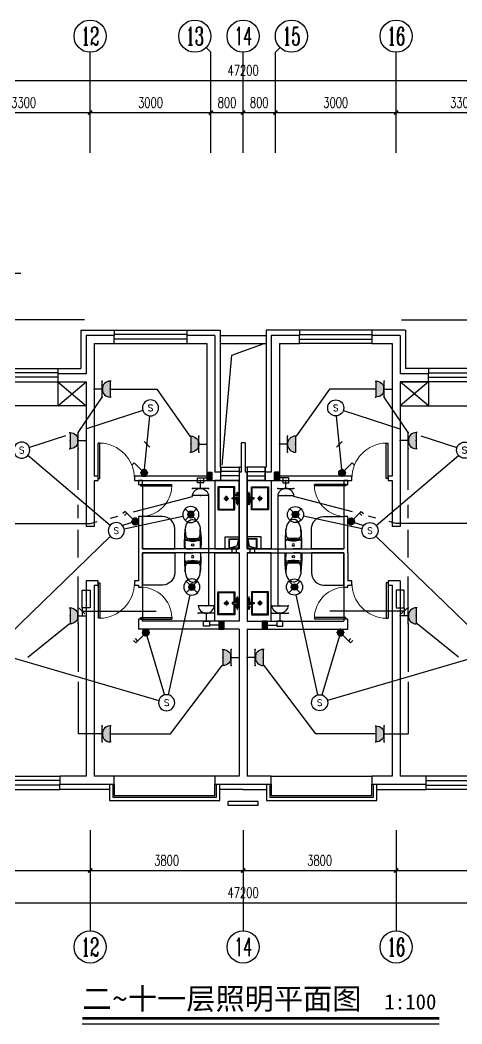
# Model space of a CAD drawing. Extents: x 4483878 to 4539156, y -49303 to -24364.
# Drawn here: x 4505798 to 4516772, y -49303 to -24364 of the extents above; entities that cross this region are included whole.
import ezdxf
from ezdxf.enums import TextEntityAlignment as Align

# ---------------------------------------------------------------- set-up
doc = ezdxf.new("R2010")
doc.units = 0
doc.header["$LTSCALE"] = 1000
doc.header["$MEASUREMENT"] = 0
for name, color, linetype in [('EQUIP-动力', 3, 'Continuous'), ('EQUIP-照明', 3, 'Continuous'), ('LAYER1', 4, 'Continuous'), ('LAYER2', 7, 'Continuous'), ('LVTRY', 7, 'Continuous'), ('SURFACE', 6, 'Continuous'), ('TEL_TEXT', 7, 'Continuous'), ('图层1', 7, 'Continuous'), ('图层7', 7, 'Continuous')]:
    doc.layers.add(name, color=color, linetype=linetype)
doc.styles.add('_TCH_AXIS', font='COMPLEX', dxfattribs={"bigfont": 'GBCBIG'})
doc.styles.add('_TCH_DIM_T3', font='SIMPLEX', dxfattribs={"width": 0.705882, "bigfont": 'GBCBIG'})
doc.styles.add('_TEL_ATTDEF', font='simplex.shx', dxfattribs={"width": 0.8, "height": 3, "bigfont": 'hztxt.shx'})
doc.styles.add('_TEL_DIM', font='SIMPLEX', dxfattribs={"width": 0.8, "height": 3.5, "bigfont": 'HZTXT'})
doc.styles.get("Standard").update_dxf_attribs({"font": 'gbenor.shx', "bigfont": 'gbcbig.shx'})
doc.styles.add('宋体1.0', font='')
doc.styles.get('宋体1.0').set_extended_font_data('SimSun')

# ---------------------------------------------------------------- blocks, each defined once
blk = doc.blocks.new('20190804-秦皇岛紫金湾$0$紫金湾户型平面08.02$0$rhedjrjedj')
at = {"layer": 'LVTRY'}
for p, q in [((36852, 108723, 0), (36881, 108743, 0)), ((36881, 108743, 0), (36918, 108756, 0)), ((36918, 108756, 0), (36942, 108758, 0)), ((36942, 108758, 0), (36988, 108749, 0)), ((36988, 108749, 0), (37025, 108728, 0)), ((36736, 108183, 0), (36755, 108497, 0)), ((36755, 108497, 0), (36762, 108552, 0)), ((36762, 108552, 0), (36789, 108637, 0)), ((36789, 108637, 0), (36817, 108684, 0)), ((36817, 108684, 0), (36852, 108723, 0)), ((37025, 108728, 0), (37059, 108694, 0)), ((37059, 108694, 0), (37091, 108644, 0)), ((37091, 108644, 0), (37113, 108587, 0)), ((37113, 108587, 0), (37125, 108529, 0)), ((37125, 108529, 0), (37128, 108503, 0)), ((37128, 108503, 0), (37137, 108422, 0)), ((37137, 108422, 0), (37146, 108285, 0)), ((37146, 108285, 0), (37148, 108175, 0)), ((36738, 108066, 0), (36736, 108183, 0)), ((36751, 108039, 0), (36738, 108066, 0)), ((36778, 108028, 0), (36751, 108039, 0)), ((37105, 108028, 0), (36778, 108028, 0)), ((36778, 108028, 0), (36942, 108028, 0)), ((37105, 108028, 0), (36942, 108028, 0)), ((37133, 108039, 0), (37105, 108028, 0)), ((37145, 108066, 0), (37133, 108039, 0)), ((37148, 108175, 0), (37145, 108066, 0)), ((37145, 108066, 0), (37145, 108066, 0))]:
    blk.add_line(p, q, dxfattribs=at)
blk.add_circle((36942, 108124, 0), 29.6, dxfattribs=at)
for centre, radius, start, end in [((41058, 108225, 0), 4312, 176.3006, 182.4712), ((37855, 108497, 0), 1100, 179.6519, 188.297), ((36028, 108497, 0), 1100, 351.703, 0.3481), ((32825, 108225, 0), 4312, 357.5288, 3.6994), ((36763, 108221, 0), 18.2, 73.3813, 156.4724), ((36770, 108246, 0), 24.1, 62.2033, 161.9404), ((36826, 108349, 0), 60, 190.4701, 264.6079), ((36918, 108822, 0), 602, 255.6185, 272.2533), ((36918, 108802, 0), 552, 255.6185, 272.4575), ((36950, 109661, 0), 1378, 264.6079, 269.6591), ((36933, 109661, 0), 1378, 270.3409, 275.3921), ((36965, 108802, 0), 552, 267.5425, 284.3815), ((36965, 108822, 0), 602, 267.7467, 284.3815), ((37057, 108349, 0), 60, 275.3921, 349.5299), ((37114, 108246, 0), 24.1, 18.0596, 117.7967), ((37120, 108221, 0), 18.2, 23.5276, 106.6187)]:
    blk.add_arc(centre, radius, start, end, dxfattribs=at)
blk = doc.blocks.new('20190804-秦皇岛紫金湾$0$紫金湾户型平面08.02$0$A$C7AA55481')
for points in [[(0, 0), (0, 350), (300, 350), (300, 0)], [(0, 0), (0, 250), (250, 250), (250, 0)], [(15, 15), (15, 235), (235, 235), (235, 15)]]:
    blk.add_lwpolyline(points, close=True)
blk.add_lwpolyline([(235, 15), (68, 54), (15, 235)])
blk = doc.blocks.new('YQB08132737')
at = {"layer": 'LVTRY'}
for p, q in [((-4, 147), (-4, 274)), ((-67, 211), (59, 211))]:
    blk.add_line(p, q, dxfattribs=at)
for points in [[(-63, 510), (-63, 459), (-118, 459), (-118, 510)], [(60, 510), (60, 459), (114, 459), (114, 510)], [(-160, 490), (-87, 490), (-87, 477), (-160, 477)], [(13, 354), (13, 496), (-16, 496), (-16, 354)], [(156, 490), (84, 490), (84, 477), (156, 477)]]:
    blk.add_lwpolyline(points, close=True, dxfattribs=at)
for points in [[(13, 449), (31, 449), (31, 519), (-35, 519), (-35, 449), (-16, 449)], [(13, 454), (26, 454), (26, 513), (-30, 513), (-30, 454), (-16, 454)], [(13, 421), (288, 421), (288, 0), (-288, 0), (-288, 421), (-16, 421)], [(13, 400), (266, 400), (266, 21), (-266, 21), (-266, 400), (-16, 400)]]:
    blk.add_lwpolyline(points, dxfattribs=at)
for centre, radius in [((-94, 483, 0), 6.49), ((-4, 211), 42.1), ((-1, 367), 8.4), ((90, 483, 0), 6.49), ((-4, 211), 23.7)]:
    blk.add_circle(centre, radius, dxfattribs=at)
blk = doc.blocks.new('_ArchTick')
at = {"color": 0, "linetype": 'ByBlock', "const_width": 0.4}
blk.add_lwpolyline([(-0.5, -0.5), (0.5, 0.5)], dxfattribs=at)
blk = doc.blocks.new('$equip$00001238')
for p, q in [((0.497, 0.95), (-0.497, 0.95)), ((0.5, 0.5), (-0.5, 0.5)), ((0, 0.5), (0, 0))]:
    blk.add_line(p, q)
blk.add_arc((0, 1), 0.5, 180, 0)
for p in [(0, 0.95), (-0.5, 0.5), (0, 0), (0.5, 0.5)]:
    blk.add_point(p)
at = {"flags": 9}
blk.add_attdef('A', (0, 0), '', height=0.00002, dxfattribs=at)
blk = doc.blocks.new('M')
at = {"layer": 'LAYER2', "color": 3}
for p, q in [((768307, 402424), (768307, 402544)), ((768307, 402544), (768457, 402544)), ((768457, 402544), (768457, 402424)), ((768457, 402424), (768307, 402424))]:
    blk.add_line(p, q, dxfattribs=at)
blk = doc.blocks.new('$equip$00001838')
blk.add_circle((0, 0), 0.5)
at = {"color": 7, "style": '_TEL_DIM'}
blk.add_attdef('$TEXT$', text='', height=0.4, dxfattribs=at).set_placement((0, 0), align=Align.MIDDLE_CENTER)
at = {"color": 7, "style": '_TEL_DIM', "flags": 1}
blk.add_attdef('A', text='', height=0.00002, dxfattribs=at).set_placement((0, 0), align=Align.MIDDLE_CENTER)
blk = doc.blocks.new('$equip$00001149')
for p, q in [((-0.354, 0.354), (0.354, -0.354)), ((0.354, 0.354), (-0.354, -0.354))]:
    blk.add_line(p, q)
for radius in [0.5, 0.2]:
    blk.add_circle((0, 0), radius)
for points in [[(-0.173, 0.1), (0.173, 0.1), (-0.2, 0), (0.2, 0)], [(-0.173, -0.1), (0.173, -0.1), (-0.2, 0), (0.2, 0)], [(-0.1, 0.173), (0.1, 0.173), (-0.173, 0.1), (0.173, 0.1)], [(0, 0.2), (0, 0.2), (-0.1, 0.173), (0.1, 0.173)], [(-0.1, -0.173), (0.1, -0.173), (-0.173, -0.1), (0.173, -0.1)], [(0, -0.2), (0, -0.2), (-0.1, -0.173), (0.1, -0.173)]]:
    blk.add_solid(points)
at = {"flags": 9}
blk.add_attdef('A', (0, 0), '', height=0.00002, dxfattribs=at)
blk = doc.blocks.new('$equip$00001962')
for p, q in [((0.147, 0.356), (0.625, 0.833)), ((0.625, 0.833), (0.766, 0.692))]:
    blk.add_line(p, q)
blk.add_circle((0, 0.208), 0.208)
for p in [(-0.208, 0.208), (0, 0.417), (0, 0), (0.208, 0.208)]:
    blk.add_point(p)
for points in [[(-0.18, 0.313), (0.18, 0.313), (-0.208, 0.208), (0.208, 0.208)], [(-0.18, 0.104), (0.18, 0.104), (-0.208, 0.208), (0.208, 0.208)], [(-0.104, 0.389), (0.104, 0.389), (-0.18, 0.313), (0.18, 0.313)], [(-0.104, 0.028), (0.104, 0.028), (-0.18, 0.104), (0.18, 0.104)], [(0, 0.417), (0, 0.417), (-0.104, 0.389), (0.104, 0.389)], [(0, 0), (0, 0), (-0.104, 0.028), (0.104, 0.028)]]:
    blk.add_solid(points)
at = {"layer": 'TEL_TEXT', "style": '_TEL_DIM', "flags": 1}
blk.add_attdef('A', text='', height=0.00002, dxfattribs=at).set_placement((0, 0), align=Align.MIDDLE_CENTER)
blk = doc.blocks.new('$equip$00001963')
for p, q in [((0.147, 0.356), (0.625, 0.833)), ((0.512, 0.72), (0.653, 0.579)), ((0.625, 0.833), (0.766, 0.692))]:
    blk.add_line(p, q)
blk.add_circle((0, 0.208), 0.208)
for p in [(-0.208, 0.208), (0, 0.417), (0, 0), (0.208, 0.208)]:
    blk.add_point(p)
for points in [[(-0.18, 0.313), (0.18, 0.313), (-0.208, 0.208), (0.208, 0.208)], [(-0.18, 0.104), (0.18, 0.104), (-0.208, 0.208), (0.208, 0.208)], [(-0.104, 0.389), (0.104, 0.389), (-0.18, 0.313), (0.18, 0.313)], [(-0.104, 0.028), (0.104, 0.028), (-0.18, 0.104), (0.18, 0.104)], [(0, 0.417), (0, 0.417), (-0.104, 0.389), (0.104, 0.389)], [(0, 0), (0, 0), (-0.104, 0.028), (0.104, 0.028)]]:
    blk.add_solid(points)
at = {"layer": 'TEL_TEXT', "style": '_TEL_DIM', "flags": 1}
blk.add_attdef('A', text='', height=0.00002, dxfattribs=at).set_placement((0, 0), align=Align.MIDDLE_CENTER)
blk = doc.blocks.new('$equip$00001237')
for p, q in [((-0.5, 1.05), (-0.5, 1)), ((-0.5, 1), (0.5, 1)), ((0.5, 1.05), (0.5, 1)), ((0.5, 0.5), (-0.5, 0.5)), ((0, 0.5), (0, 0))]:
    blk.add_line(p, q)
blk.add_arc((0, 1), 0.5, 180, 0)
for p in [(0, 1), (-0.5, 0.5), (0, 0), (0.5, 0.5)]:
    blk.add_point(p)
for points in [[(0.433, 0.75), (-0.433, 0.75), (0.5, 1), (-0.5, 1)], [(0.25, 0.567), (-0.25, 0.567), (0.433, 0.75), (-0.433, 0.75)], [(0, 0.5), (0, 0.5), (0.25, 0.567), (-0.25, 0.567)]]:
    blk.add_solid(points)
at = {"flags": 9}
blk.add_attdef('A', (0, 0), '', height=0.00002, dxfattribs=at)
blk = doc.blocks.new('$TCHSYS$WIN2D')
for p, q in [((-0.5, 0.5), (0.5, 0.5)), ((0.5, 0.1667), (-0.5, 0.1667)), ((0.5, -0.1667), (-0.5, -0.1667)), ((-0.5, -0.5), (0.5, -0.5))]:
    blk.add_line(p, q)
blk = doc.blocks.new('$TCHSYS$DOOR2D')
for p, q in [((0.45, 0.975), (0.5, 0.975)), ((0.45, 0), (0.45, 0.975)), ((0.5, 0), (0.5, 0.975)), ((0.5, 0), (0.45, 0))]:
    blk.add_line(p, q)
at = {"lineweight": 13}
blk.add_arc((0.475, 0), 0.975, 91.4693, 180, dxfattribs=at)
blk = doc.blocks.new('20190804-秦皇岛紫金湾$0$紫金湾户型平面08.02$0$$WINLIB2D$00000001')
at = {"color": 0}
for points in [[(-0.5, 0.5), (-0.5, -0.5)], [(-0.5, 0.5), (0.5, 0.5)], [(0.5, 0.167), (-0.5, 0.167)], [(0.5, -0.5), (0.5, 0.5)], [(0.5, -0.167), (-0.5, -0.167)], [(-0.5, -0.5), (0.5, -0.5)]]:
    blk.add_lwpolyline(points, dxfattribs=at)

msp = doc.modelspace()

# ---------------------------------------------------------------- hatches: boundary and pattern name
at = {"layer": '图层1'}
for points in [[(4510438, -35799), (4510558, -35799), (4510558, -35599), (4510438, -35599)], [(4512238, -35799), (4512118, -35799), (4512118, -35599), (4512238, -35599)], [(4510738, -39499), (4510858, -39499), (4510858, -39299), (4510738, -39299)], [(4511938, -39499), (4511818, -39499), (4511818, -39299), (4511938, -39299)]]:
    msp.add_hatch(color=7, dxfattribs=at).paths.add_polyline_path(points)

# ---------------------------------------------------------------- linework, layer by layer
at = {"color": 7}
for p, q in [((4507538, -27664), (4507538, -25164)), ((4510421, -25047), (4510538, -25164)), ((4510538, -27664), (4510538, -25164)), ((4511338, -27664), (4511338, -25164)), ((4512255, -25047), (4512138, -25164)), ((4512138, -27664), (4512138, -25164)), ((4515138, -27664), (4515138, -25164)), ((4487738, -25864), (4534938, -25864)), ((4507538, -27664), (4507538, -26414)), ((4507538, -27664), (4507538, -26414)), ((4510538, -27664), (4510538, -26414)), ((4510538, -27664), (4510538, -26414)), ((4511338, -27664), (4511338, -26414)), ((4511338, -27664), (4511338, -26414)), ((4512138, -27664), (4512138, -26414)), ((4512138, -27664), (4512138, -26414)), ((4515138, -27664), (4515138, -26414)), ((4515138, -27664), (4515138, -26414)), ((4504238, -26664), (4507538, -26664)), ((4507538, -26664), (4510538, -26664)), ((4510538, -26664), (4511338, -26664)), ((4511338, -26664), (4512138, -26664)), ((4512138, -26664), (4515138, -26664)), ((4515138, -26664), (4518438, -26664)), ((4508138, -32199), (4507438, -32199)), ((4507438, -32199), (4507438, -33149)), ((4507638, -32399), (4508138, -32399)), ((4507638, -32399), (4507638, -33249)), ((4508138, -32399), (4508138, -32199)), ((4510638, -32199), (4509938, -32199)), ((4509938, -32199), (4509938, -32399)), ((4509938, -32399), (4510438, -32399)), ((4510438, -32399), (4510438, -35699)), ((4510638, -32199), (4510638, -35599)), ((4510768, -32199), (4511908, -32199)), ((4510768, -32399), (4511908, -32399)), ((4512738, -32199), (4512038, -32199)), ((4512038, -32199), (4512038, -35599)), ((4512238, -32399), (4512738, -32399)), ((4512238, -32399), (4512238, -35699)), ((4512738, -32399), (4512738, -32199)), ((4515238, -32199), (4514538, -32199)), ((4514538, -32199), (4514538, -32399)), ((4514538, -32399), (4515038, -32399)), ((4515038, -32399), (4515038, -33249)), ((4515238, -32199), (4515238, -33149)), ((4507438, -33149), (4506738, -33149)), ((4506738, -33149), (4506738, -33349)), ((4515938, -33149), (4515238, -33149)), ((4515938, -33349), (4515938, -33149)), ((4506738, -33949), (4507438, -33349)), ((4506738, -33349), (4507438, -33949)), ((4506738, -33349), (4506738, -33949)), ((4506738, -33349), (4507438, -33349)), ((4507438, -33349), (4507438, -35699)), ((4507638, -33249), (4507638, -35699)), ((4515038, -33249), (4515038, -35699)), ((4515938, -33949), (4515238, -33349)), ((4515938, -33349), (4515238, -33949)), ((4515238, -33349), (4515938, -33349)), ((4515238, -33349), (4515238, -35699)), ((4515938, -33349), (4515938, -33949)), ((4511288, -34869), (4511288, -35599)), ((4511388, -34869), (4511288, -34869)), ((4511388, -34869), (4511388, -35599)), ((4510788, -35599), (4510638, -35599)), ((4510788, -35799), (4510788, -35599)), ((4511288, -35599), (4511238, -35599)), ((4511238, -35599), (4511238, -35799)), ((4511438, -35599), (4511388, -35599)), ((4511438, -35799), (4511438, -35599)), ((4512038, -35599), (4511888, -35599)), ((4511888, -35599), (4511888, -35799)), ((4507438, -35699), (4507438, -36949)), ((4507738, -35699), (4507638, -35699)), ((4507638, -35799), (4507738, -35799)), ((4507638, -35799), (4507638, -36949)), ((4507738, -35799), (4507738, -35699)), ((4510438, -35699), (4508638, -35699)), ((4508638, -35699), (4508638, -35799)), ((4508638, -35799), (4510538, -35799)), ((4508738, -35799), (4508738, -35899)), ((4508838, -35799), (4508738, -35799)), ((4508738, -35899), (4508838, -35899)), ((4508838, -35899), (4508838, -35799)), ((4508838, -35899), (4508838, -36699)), ((4510538, -35799), (4510788, -35799)), ((4511238, -35799), (4511238, -37499)), ((4511438, -35799), (4511438, -37499)), ((4511888, -35799), (4512138, -35799)), ((4512138, -35799), (4514038, -35799)), ((4514038, -35699), (4512238, -35699)), ((4513838, -35799), (4513838, -35899)), ((4513938, -35799), (4513838, -35799)), ((4513838, -35899), (4513838, -36699)), ((4513838, -35899), (4513938, -35899)), ((4513938, -35899), (4513938, -35799)), ((4514038, -35799), (4514038, -35699)), ((4515038, -35699), (4514938, -35699)), ((4514938, -35699), (4514938, -35799)), ((4514938, -35799), (4515038, -35799)), ((4515038, -35799), (4515038, -36949)), ((4515238, -35699), (4515238, -36949)), ((4508838, -36699), (4508738, -36699)), ((4508738, -36699), (4508738, -37599)), ((4508838, -37499), (4508838, -36699)), ((4513938, -36699), (4513838, -36699)), ((4513838, -36699), (4513838, -37499)), ((4513938, -37599), (4513938, -36699)), ((4507638, -36949), (4507438, -36949)), ((4515238, -36949), (4515038, -36949)), ((4508738, -37599), (4508738, -38299)), ((4511238, -37499), (4508838, -37499)), ((4511238, -37599), (4508838, -37599)), ((4508838, -37599), (4508838, -38399)), ((4511058, -37499), (4511058, -37599)), ((4511168, -37499), (4511168, -37599)), ((4511238, -37599), (4511238, -39299)), ((4511438, -37499), (4513838, -37499)), ((4511438, -37599), (4513838, -37599)), ((4511438, -37599), (4511438, -39299)), ((4511508, -37499), (4511508, -37599)), ((4511618, -37499), (4511618, -37599)), ((4513838, -37599), (4513838, -38399)), ((4513938, -37599), (4513938, -38299)), ((4507738, -38299), (4507438, -38299)), ((4507438, -38299), (4507438, -43149)), ((4507638, -38399), (4507738, -38399)), ((4507638, -38399), (4507638, -43149)), ((4507738, -38399), (4507738, -38299)), ((4508738, -38299), (4508638, -38299)), ((4508638, -38299), (4508638, -38399)), ((4508638, -38399), (4508738, -38399)), ((4508738, -38399), (4508738, -38449)), ((4508838, -38449), (4508838, -38399)), ((4513838, -38399), (4513838, -38449)), ((4514038, -38299), (4513938, -38299)), ((4513938, -38399), (4514038, -38399)), ((4513938, -38449), (4513938, -38399)), ((4514038, -38399), (4514038, -38299)), ((4515238, -38299), (4514938, -38299)), ((4514938, -38299), (4514938, -38399)), ((4514938, -38399), (4515038, -38399)), ((4515038, -38399), (4515038, -43149)), ((4515238, -38299), (4515238, -43149)), ((4508738, -38449), (4508838, -38449)), ((4508838, -38449), (4508838, -39249)), ((4513838, -38449), (4513838, -39249)), ((4513838, -38449), (4513938, -38449)), ((4508838, -39249), (4508738, -39249)), ((4508738, -39249), (4508738, -39499)), ((4508838, -39299), (4508838, -39249)), ((4511238, -39299), (4508838, -39299)), ((4511438, -39299), (4513838, -39299)), ((4513938, -39249), (4513838, -39249)), ((4513838, -39249), (4513838, -39299)), ((4513938, -39499), (4513938, -39249)), ((4511238, -39499), (4508738, -39499)), ((4511238, -39499), (4511238, -43149)), ((4511438, -39499), (4513938, -39499)), ((4511438, -39499), (4511438, -43149)), ((4507438, -43149), (4506788, -43149)), ((4506788, -43149), (4506788, -43349)), ((4506788, -43349), (4507538, -43349)), ((4507538, -43349), (4508138, -43349)), ((4508138, -43149), (4507638, -43149)), ((4508138, -43349), (4508138, -43149)), ((4510638, -43149), (4508138, -43149)), ((4511238, -43149), (4510638, -43149)), ((4510638, -43149), (4510638, -43349)), ((4510638, -43349), (4511338, -43349)), ((4511338, -43349), (4512038, -43349)), ((4512038, -43149), (4511438, -43149)), ((4512038, -43349), (4512038, -43149)), ((4512038, -43149), (4514538, -43149)), ((4515038, -43149), (4514538, -43149)), ((4514538, -43149), (4514538, -43349)), ((4514538, -43349), (4515138, -43349)), ((4515138, -43349), (4515888, -43349)), ((4515888, -43149), (4515238, -43149)), ((4515888, -43349), (4515888, -43149)), ((4511708, -43779), (4510968, -43779)), ((4510968, -43879), (4510968, -43779)), ((4511708, -43879), (4510968, -43879)), ((4511708, -43879), (4511708, -43779)), ((4507538, -44491), (4507538, -46991)), ((4507538, -44491), (4507538, -45741)), ((4507538, -44491), (4507538, -45741)), ((4511338, -44491), (4511338, -46991)), ((4511338, -44491), (4511338, -45741)), ((4511338, -44491), (4511338, -45741)), ((4515138, -44491), (4515138, -46991)), ((4515138, -44491), (4515138, -45741)), ((4515138, -44491), (4515138, -45741)), ((4502738, -45491), (4507538, -45491)), ((4507538, -45491), (4511338, -45491)), ((4511338, -45491), (4515138, -45491)), ((4515138, -45491), (4519938, -45491)), ((4487738, -46291), (4534938, -46291))]:
    msp.add_line(p, q, dxfattribs=at)
for points in [[(4510818, -35419), (4511059, -32689), (4511858, -32399)], [(4508018, -43349), (4508018, -43749), (4510758, -43749), (4510758, -43349)], [(4508098, -43349), (4508098, -43669), (4510678, -43669), (4510678, -43349)], [(4508138, -43349), (4508138, -43629), (4510638, -43629), (4510638, -43349)], [(4511918, -43349), (4511918, -43749), (4514658, -43749), (4514658, -43349)], [(4511998, -43349), (4511998, -43669), (4514578, -43669), (4514578, -43349)], [(4512038, -43349), (4512038, -43629), (4514538, -43629), (4514538, -43349)], [(4507342, -49303), (4516209, -49303)]]:
    msp.add_lwpolyline(points, dxfattribs=at)
for points in [[(4507438, -33349), (4507438, -33949), (4504238, -33949), (4504238, -33349)], [(4515238, -33349), (4515238, -33949), (4518438, -33949), (4518438, -33349)], [(4511238, -35799), (4510638, -35799), (4510638, -37499), (4511238, -37499)], [(4511438, -35799), (4512038, -35799), (4512038, -37499), (4511438, -37499)], [(4511238, -39299), (4510638, -39299), (4510638, -37599), (4511238, -37599)], [(4511438, -39299), (4512038, -39299), (4512038, -37599), (4511438, -37599)]]:
    msp.add_lwpolyline(points, close=True, dxfattribs=at)
for points in [[(4508838, -37499), (4509638, -37499), (4509638, -36999, 0.414214), (4509338, -36699), (4508838, -36699), (4508838, -37499)], [(4513838, -37499), (4513038, -37499), (4513038, -36999, -0.414214), (4513338, -36699), (4513838, -36699), (4513838, -37499)], [(4508838, -37599), (4509638, -37599), (4509638, -38099, -0.414214), (4509338, -38399), (4508838, -38399), (4508838, -37599)], [(4513838, -37599), (4513038, -37599), (4513038, -38099, 0.414214), (4513338, -38399), (4513838, -38399), (4513838, -37599)]]:
    msp.add_lwpolyline(points, format="xyb", dxfattribs=at)
at = {"color": 7, "const_width": 70}
msp.add_lwpolyline([(4507342, -49163), (4516209, -49163)], dxfattribs=at)
at = {"color": 7}
for centre in [(4507538, -24764), (4510138, -24764), (4511338, -24764), (4512538, -24764), (4515138, -24764), (4507538, -47391), (4511338, -47391), (4515138, -47391)]:
    msp.add_circle(centre, 400, dxfattribs=at)
at = {"layer": 'SURFACE'}
for p, q in [((4507308, -32069), (4508138, -32069)), ((4507308, -32069), (4507308, -33019)), ((4508138, -32069), (4508138, -32199)), ((4509938, -32069), (4509938, -32199)), ((4509938, -32069), (4510768, -32069)), ((4510768, -32069), (4510768, -35469)), ((4512738, -32069), (4511908, -32069)), ((4511908, -32069), (4511908, -35469)), ((4512738, -32069), (4512738, -32199)), ((4514538, -32069), (4514538, -32199)), ((4515368, -32069), (4514538, -32069)), ((4515368, -32069), (4515368, -33019)), ((4506738, -33019), (4506738, -33149)), ((4506738, -33019), (4507308, -33019)), ((4515938, -33019), (4515368, -33019)), ((4515938, -33019), (4515938, -33149)), ((4510788, -35469), (4510768, -35469)), ((4510788, -35469), (4510788, -35599)), ((4511238, -35469), (4511238, -35599)), ((4511288, -35469), (4511238, -35469)), ((4511388, -35469), (4511438, -35469)), ((4511438, -35469), (4511438, -35599)), ((4511888, -35469), (4511888, -35599)), ((4511888, -35469), (4511908, -35469)), ((4506788, -43479), (4506788, -43349)), ((4515888, -43479), (4515888, -43349)), ((4507538, -43479), (4506788, -43479)), ((4508018, -43479), (4507538, -43479)), ((4511338, -43479), (4510758, -43479)), ((4511338, -43479), (4511918, -43479)), ((4514658, -43479), (4515138, -43479)), ((4515138, -43479), (4515888, -43479))]:
    msp.add_line(p, q, dxfattribs=at)
at = {"layer": 'TEL_TEXT'}
msp.add_line((4503019, -30651), (4505818, -30651), dxfattribs=at)
at = {"layer": 'TEL_TEXT', "color": 0}
for p, q in [((4507402, -31810), (4503263, -31810)), ((4515274, -31810), (4519413, -31810)), ((4508879, -34836), (4509021, -34978)), ((4513797, -34836), (4513655, -34978)), ((4507267, -38977), (4507409, -39118)), ((4507338, -39047), (4509182, -39047)), ((4515338, -39047), (4513494, -39047)), ((4515409, -38977), (4515267, -39118))]:
    msp.add_line(p, q, dxfattribs=at)
at = {"layer": '图层1', "color": 4}
for p, q in [((4508038, -33532), (4509194, -33532)), ((4509194, -33532), (4510018, -34699)), ((4513483, -33532), (4512658, -34699)), ((4514638, -33532), (4513483, -33532)), ((4507238, -34613), (4507838, -33732)), ((4515438, -34613), (4514838, -33732)), ((4508848, -34062), (4507445, -34522)), ((4513828, -34062), (4515231, -34522)), ((4508881, -35616), (4509019, -34198)), ((4513795, -35616), (4513657, -34198)), ((4506929, -34691), (4506028, -34987)), ((4515748, -34691), (4516648, -34987)), ((4507238, -36035), (4507238, -35013)), ((4515438, -36035), (4515438, -35013)), ((4508036, -36920), (4505990, -35179)), ((4514640, -36920), (4516686, -35179)), ((4510353, -35739), (4510438, -35739)), ((4512323, -35739), (4512238, -35739)), ((4507238, -36738), (4507238, -36410)), ((4508619, -36585), (4510078, -36199)), ((4510478, -36199), (4510478, -38919)), ((4512198, -36199), (4512198, -38919)), ((4514057, -36585), (4512598, -36199)), ((4515438, -36738), (4515438, -36410)), ((4503838, -36869), (4507545, -36869)), ((4507545, -36869), (4507713, -36825)), ((4508046, -36737), (4508224, -36690)), ((4508655, -36819), (4508340, -36920)), ((4508384, -37007), (4509843, -36692)), ((4514293, -37007), (4512834, -36692)), ((4514021, -36819), (4514336, -36920)), ((4514631, -36737), (4514452, -36690)), ((4515132, -36869), (4514963, -36825)), ((4518838, -36869), (4515132, -36869)), ((4507238, -37718), (4507238, -37025)), ((4515438, -37718), (4515438, -37025)), ((4505232, -39910), (4508044, -37188)), ((4517444, -39910), (4514632, -37188)), ((4507238, -38965), (4507238, -38188)), ((4515438, -38965), (4515438, -38188)), ((4509481, -41129), (4510021, -38645)), ((4513196, -41129), (4512656, -38645)), ((4507338, -38967), (4507338, -39165)), ((4515338, -38967), (4515338, -39165)), ((4505990, -40189), (4507018, -39365)), ((4507238, -39365), (4507238, -40554)), ((4510738, -39399), (4510500, -39399)), ((4511938, -39399), (4512176, -39399)), ((4515438, -39365), (4515438, -40554)), ((4516686, -40189), (4515658, -39365)), ((4508922, -39583), (4509381, -41133)), ((4513755, -39583), (4513295, -41133)), ((4505280, -40106), (4509246, -41268)), ((4517396, -40106), (4513430, -41268)), ((4509532, -42099), (4510818, -40399)), ((4513144, -42099), (4511858, -40399)), ((4507238, -40804), (4507238, -42099)), ((4515438, -40804), (4515438, -42099)), ((4507638, -42099), (4507238, -42099)), ((4508038, -42099), (4509532, -42099)), ((4514638, -42099), (4513144, -42099)), ((4515038, -42099), (4515438, -42099))]:
    msp.add_line(p, q, dxfattribs=at)
at = {"layer": '图层1', "color": 7}
for p, q in [((4510438, -35599), (4510438, -35799)), ((4510438, -35599), (4510558, -35599)), ((4510438, -35599), (4510558, -35599)), ((4510558, -35799), (4510558, -35599)), ((4510558, -35599), (4510558, -35799)), ((4512118, -35799), (4512118, -35599)), ((4512238, -35599), (4512118, -35599)), ((4512118, -35599), (4512118, -35799)), ((4512238, -35599), (4512118, -35599)), ((4512238, -35599), (4512238, -35799)), ((4510438, -35799), (4510558, -35799)), ((4510438, -35799), (4510558, -35799)), ((4512238, -35799), (4512118, -35799)), ((4512238, -35799), (4512118, -35799)), ((4510738, -39299), (4510738, -39499)), ((4510738, -39299), (4510858, -39299)), ((4510738, -39299), (4510858, -39299)), ((4510858, -39499), (4510858, -39299)), ((4510858, -39299), (4510858, -39499)), ((4511818, -39499), (4511818, -39299)), ((4511938, -39299), (4511818, -39299)), ((4511818, -39299), (4511818, -39499)), ((4511938, -39299), (4511818, -39299)), ((4511938, -39299), (4511938, -39499)), ((4510738, -39499), (4510858, -39499)), ((4510738, -39499), (4510858, -39499)), ((4511938, -39499), (4511818, -39499)), ((4511938, -39499), (4511818, -39499))]:
    msp.add_line(p, q, dxfattribs=at)
at = {"layer": '图层7', "color": 3}
for p, q in [((4507338, -38967), (4507338, -38527)), ((4507338, -38527), (4507538, -38527)), ((4507538, -38527), (4507538, -38967)), ((4515338, -38527), (4515138, -38527)), ((4515138, -38527), (4515138, -38967)), ((4515338, -38967), (4515338, -38527)), ((4507538, -38967), (4507338, -38967)), ((4515138, -38967), (4515338, -38967))]:
    msp.add_line(p, q, dxfattribs=at)

# ---------------------------------------------------------------- block references
at = {"color": 7}
for name, p, xscale, yscale, zscale in [('_ArchTick', (4507538, -26664), 100, 100, 100), ('_ArchTick', (4510538, -26664), 100, 100, 100), ('_ArchTick', (4511338, -26664), 100, 100, 100), ('_ArchTick', (4512138, -26664), 100, 100, 100), ('_ArchTick', (4515138, -26664), 100, 100, 100), ('$TCHSYS$WIN2D', (4505888, -33184), 1700, -330, 330), ('$TCHSYS$DOOR2D', (4514488, -38349), 900, -900, 100), ('_ArchTick', (4507538, -45491), 100, 100, 100), ('_ArchTick', (4511338, -45491), 100, 100, 100), ('_ArchTick', (4515138, -45491), 100, 100, 100)]:
    msp.add_blockref(name, p, dxfattribs=dict(at, xscale=xscale, yscale=yscale, zscale=zscale))
for name, p, xscale, yscale, zscale, rotation in [('_ArchTick', (4507538, -26664), 100, 100, 100, 180), ('_ArchTick', (4510538, -26664), 100, 100, 100, 180), ('_ArchTick', (4511338, -26664), 100, 100, 100, 180), ('_ArchTick', (4512138, -26664), 100, 100, 100, 180), ('_ArchTick', (4515138, -26664), 100, 100, 100, 180), ('$TCHSYS$WIN2D', (4509038, -32234), 1800, -330, 330, 359.9999999999978), ('$TCHSYS$WIN2D', (4513638, -32234), 1800, 330, 330, 180.0000000000022), ('$TCHSYS$WIN2D', (4516788, -33184), 1700, 330, 330, 180), ('$TCHSYS$DOOR2D', (4508188, -35749), 900, -900, 100, 180.0000000001645), ('$TCHSYS$DOOR2D', (4514488, -35749), 900, 900, 100, 359.9999999998355), ('20190804-秦皇岛紫金湾$0$紫金湾户型平面08.02$0$$WINLIB2D$00000001', (4511013, -35634), -450, 330, 330, 179.9999999998583), ('20190804-秦皇岛紫金湾$0$紫金湾户型平面08.02$0$$WINLIB2D$00000001', (4511663, -35634), -450, -330, 330, 1.417398e-10), ('$TCHSYS$DOOR2D', (4508788, -36299), -800, 800, 100, 270.0000000004447), ('$TCHSYS$DOOR2D', (4513888, -36299), -800, -800, 100, 269.9999999995257), ('$TCHSYS$DOOR2D', (4508188, -38349), 900, 900, 100, 180), ('$TCHSYS$DOOR2D', (4508788, -38849), 800, 800, 100, 270.0000000011205), ('$TCHSYS$DOOR2D', (4513888, -38849), 800, -800, 100, 269.9999999988261), ('$TCHSYS$WIN2D', (4503588, -43314), -6400, -330, 330, 179.9999999999116), ('$TCHSYS$WIN2D', (4519088, -43314), -6400, 330, 330, 8.83789e-11), ('_ArchTick', (4507538, -45491), 100, 100, 100, 180), ('_ArchTick', (4511338, -45491), 100, 100, 100, 180), ('_ArchTick', (4515138, -45491), 100, 100, 100, 180)]:
    msp.add_blockref(name, p, dxfattribs=dict(at, xscale=xscale, yscale=yscale, zscale=zscale, rotation=rotation))
at = {"color": 7, "xscale": -1}
for name, p, rotation in [('YQB08132737', (4510710, -36246), 270), ('20190804-秦皇岛紫金湾$0$紫金湾户型平面08.02$0$rhedjrjedj', (4473146, 70429, 0), 180)]:
    msp.add_blockref(name, p, dxfattribs=dict(at, rotation=rotation))
at = {"color": 7}
for name, p, rotation in [('YQB08132737', (4511966, -36246), 90), ('20190804-秦皇岛紫金湾$0$紫金湾户型平面08.02$0$rhedjrjedj', (4549530, 70429, 0), 180), ('YQB08132737', (4510710, -38853), 270)]:
    msp.add_blockref(name, p, dxfattribs=dict(at, rotation=rotation))
msp.add_blockref('20190804-秦皇岛紫金湾$0$紫金湾户型平面08.02$0$rhedjrjedj', (4473146, -145527, 0), dxfattribs=at)
at = {"color": 7, "extrusion": (0, 0, -1), "zscale": -1}
msp.add_blockref('20190804-秦皇岛紫金湾$0$紫金湾户型平面08.02$0$rhedjrjedj', (-4549530, -145527, 0), dxfattribs=at)
at = {"color": 7, "extrusion": (0, 0, -1), "xscale": -1, "zscale": -1, "rotation": 270}
msp.add_blockref('20190804-秦皇岛紫金湾$0$紫金湾户型平面08.02$0$A$C7AA55481', (-4511238, -37499), dxfattribs=at)
at = {"color": 7, "extrusion": (0, 0, -1), "zscale": -1}
for name, p, rotation in [('20190804-秦皇岛紫金湾$0$紫金湾户型平面08.02$0$A$C7AA55481', (-4511438, -37499), 90), ('YQB08132737', (-4511966, -38853), 270)]:
    msp.add_blockref(name, p, dxfattribs=dict(at, rotation=rotation))
at = {"layer": 'EQUIP-动力', "color": 4, "yscale": 400, "zscale": 400}
for name, p, xscale, rotation in [('$equip$00001237', (4507638, -33532), 400, 270), ('$equip$00001237', (4515038, -33532), -400, 90), ('$equip$00001237', (4507438, -34813), -400, 90), ('$equip$00001237', (4515238, -34813), 400, 270), ('$equip$00001237', (4510438, -34899), -400, 90), ('$equip$00001237', (4512238, -34899), 400, 270), ('$equip$00001238', (4510278, -35799), -400, 180), ('$equip$00001238', (4512398, -35799), 400, 180), ('$equip$00001237', (4507438, -39165), -400, 90), ('$equip$00001237', (4515238, -39165), 400, 270), ('$equip$00001237', (4511238, -40199), -400, 90), ('$equip$00001237', (4511438, -40199), 400, 270), ('$equip$00001237', (4507638, -42099), 400, 270), ('$equip$00001237', (4515038, -42099), -400, 90)]:
    msp.add_blockref(name, p, dxfattribs=dict(at, xscale=xscale, rotation=rotation))
for p, xscale in [((4510423, -39299), 400), ((4512253, -39299), -400)]:
    msp.add_blockref('$equip$00001238', p, dxfattribs=dict(at, xscale=xscale))
at = {"layer": 'EQUIP-照明', "color": 4}
ref = msp.add_blockref('$equip$00001838', (4509038, -33999), dxfattribs=dict(at, xscale=-400, yscale=400, zscale=400))
ref.add_attrib('$TEXT$', 'S', dxfattribs={"layer": '0', "color": 7, "height": 160, "style": '_TEL_ATTDEF'}).set_placement((4509038, -33999), align=Align.MIDDLE_CENTER)
ref = msp.add_blockref('$equip$00001838', (4513638, -33999), dxfattribs=dict(at, xscale=400, yscale=400, zscale=400))
ref.add_attrib('$TEXT$', 'S', dxfattribs={"layer": '0', "color": 7, "height": 160, "style": '_TEL_ATTDEF'}).set_placement((4513638, -33999), align=Align.MIDDLE_CENTER)
ref = msp.add_blockref('$equip$00001838', (4505838, -35049), dxfattribs=dict(at, xscale=-400, yscale=400, zscale=400))
ref.add_attrib('$TEXT$', 'S', dxfattribs={"layer": '0', "color": 7, "height": 160, "style": '_TEL_ATTDEF'}).set_placement((4505838, -35049), align=Align.MIDDLE_CENTER)
ref = msp.add_blockref('$equip$00001838', (4516838, -35049), dxfattribs=dict(at, xscale=400, yscale=400, zscale=400))
ref.add_attrib('$TEXT$', 'S', dxfattribs={"layer": '0', "color": 7, "height": 160, "style": '_TEL_ATTDEF'}).set_placement((4516838, -35049), align=Align.MIDDLE_CENTER)
at = {"layer": 'EQUIP-照明', "color": 4, "yscale": 400, "zscale": 400}
for name, p, xscale in [('$equip$00001962', (4508881, -35699), -400), ('$equip$00001962', (4513795, -35699), 400), ('$equip$00001963', (4508655, -36902), -400), ('$equip$00001149', (4510038, -36649), -400), ('$equip$00001149', (4512638, -36649), 400), ('$equip$00001963', (4514021, -36902), 400), ('$equip$00001149', (4510063, -38449), -400), ('$equip$00001149', (4512613, -38449), 400)]:
    msp.add_blockref(name, p, dxfattribs=dict(at, xscale=xscale))
at = {"layer": 'EQUIP-照明', "color": 4}
ref = msp.add_blockref('$equip$00001838', (4508188, -37049), dxfattribs=dict(at, xscale=-400, yscale=400, zscale=400))
ref.add_attrib('$TEXT$', 'S', dxfattribs={"layer": '0', "color": 7, "height": 160, "style": '_TEL_ATTDEF'}).set_placement((4508188, -37049), align=Align.MIDDLE_CENTER)
ref = msp.add_blockref('$equip$00001838', (4514488, -37049), dxfattribs=dict(at, xscale=400, yscale=400, zscale=400))
ref.add_attrib('$TEXT$', 'S', dxfattribs={"layer": '0', "color": 7, "height": 160, "style": '_TEL_ATTDEF'}).set_placement((4514488, -37049), align=Align.MIDDLE_CENTER)
at = {"layer": 'EQUIP-照明', "color": 4, "yscale": 400, "zscale": 400, "rotation": 180}
for p, xscale in [((4508922, -39499), 400), ((4513755, -39499), -400)]:
    msp.add_blockref('$equip$00001963', p, dxfattribs=dict(at, xscale=xscale))
at = {"layer": 'EQUIP-照明', "color": 4}
ref = msp.add_blockref('$equip$00001838', (4509438, -41324), dxfattribs=dict(at, xscale=-400, yscale=400, zscale=400))
ref.add_attrib('$TEXT$', 'S', dxfattribs={"layer": '0', "color": 7, "height": 160, "style": '_TEL_ATTDEF'}).set_placement((4509438, -41324), align=Align.MIDDLE_CENTER)
ref = msp.add_blockref('$equip$00001838', (4513238, -41324), dxfattribs=dict(at, xscale=400, yscale=400, zscale=400))
ref.add_attrib('$TEXT$', 'S', dxfattribs={"layer": '0', "color": 7, "height": 160, "style": '_TEL_ATTDEF'}).set_placement((4513238, -41324), align=Align.MIDDLE_CENTER)
at = {"layer": 'LAYER1', "color": 0, "rotation": 180}
for p in [(5278660, 366685), (5278807, 363125)]:
    msp.add_blockref('M', p, dxfattribs=at)
at = {"layer": 'LAYER1', "color": 0, "xscale": -1, "rotation": 180}
for p in [(3744016, 366685), (3743869, 363125)]:
    msp.add_blockref('M', p, dxfattribs=at)

# ---------------------------------------------------------------- texts
at = {"color": 7, "style": '_TCH_AXIS'}
for s, width, p, p2 in [('12', 0.724138, (4507312, -24991), (4507764, -24991)), ('13', 0.724138, (4509912, -24991), (4510364, -24991)), ('14', 0.677419, (4511112, -24991), (4511564, -24991)), ('15', 0.724138, (4512312, -24991), (4512764, -24991)), ('16', 0.724138, (4514912, -24991), (4515364, -24991)), ('12', 0.724138, (4507312, -47617), (4507764, -47617)), ('14', 0.677419, (4511112, -47617), (4511564, -47617)), ('16', 0.724138, (4514912, -47617), (4515364, -47617))]:
    msp.add_text(s, height=452.5, dxfattribs=dict(at, width=width)).set_placement(p, p2, align=Align.FIT)
at = {"color": 7, "style": '宋体1.0'}
for s, height, p in [('十一层照明平面图', 531.6, (4508476, -48943)), ('二', 532, (4507342, -48943)), ('~', 532, (4508098, -48943)), ('1:100', 379.7, (4514847, -48943))]:
    msp.add_text(s, height=height, dxfattribs=at).set_placement(p)
at = {"color": 7, "char_height": 255, "attachment_point": 5, "style": '_TCH_DIM_T3'}
for s, insert in [('\\A1;47200', (4511338, -25614)), ('\\A1;3300', (4505888, -26414)), ('\\A1;3000', (4509038, -26414)), ('\\A1;800', (4510938, -26414)), ('\\A1;800', (4511738, -26414)), ('\\A1;3000', (4513638, -26414)), ('\\A1;3300', (4516788, -26414)), ('\\A1;3800', (4509438, -45241)), ('\\A1;3800', (4513238, -45241)), ('\\A1;47200', (4511338, -46041))]:
    msp.add_mtext(s, dxfattribs=dict(at, insert=insert))

doc.saveas('drawing.dxf')
